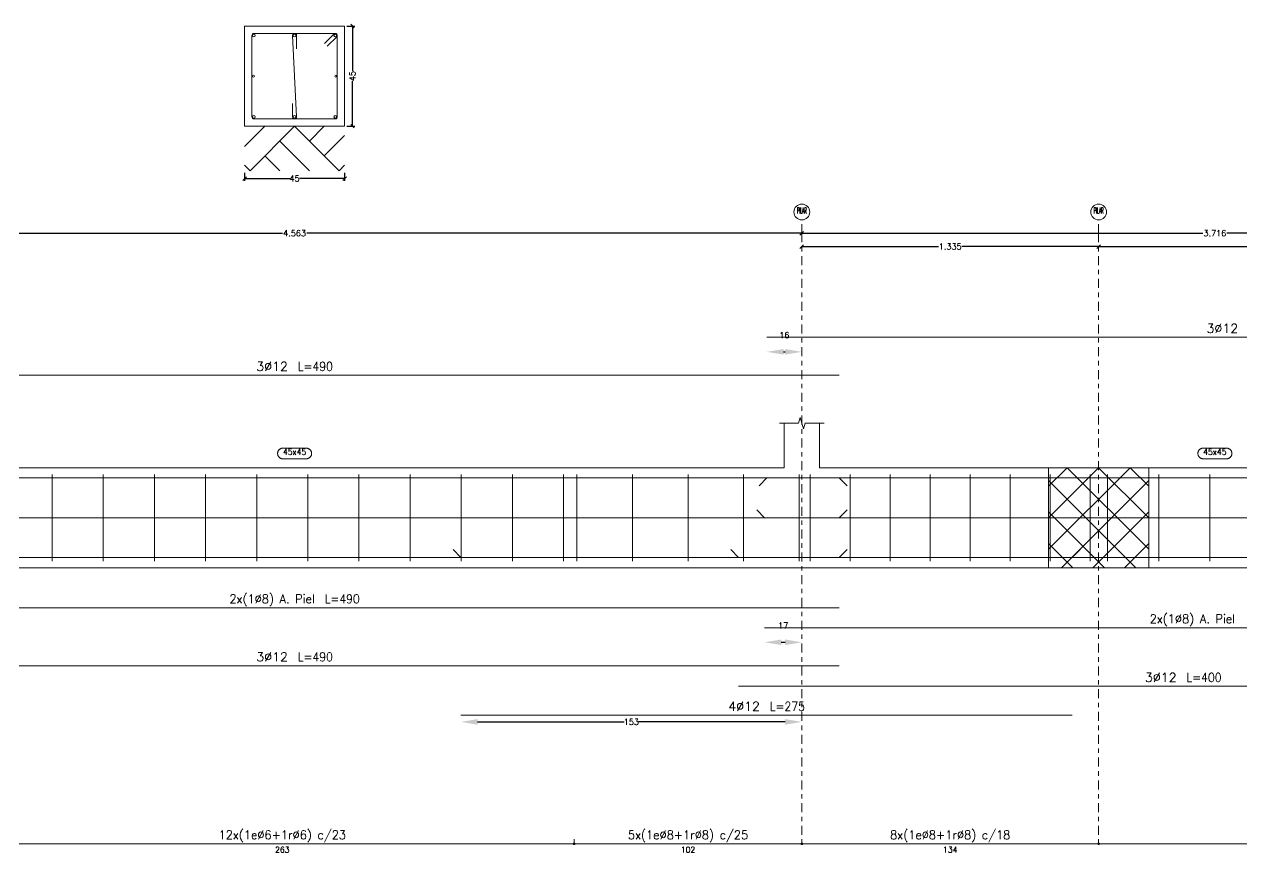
# Model space of a CAD drawing. Header units: millimetres. Extents: x 1 to 227, y -3 to 111.
# Drawn here: x 94.16 to 121.54, y 55.61 to 74.23 of the extents above; entities that cross this region are included whole.
import ezdxf
from ezdxf.enums import TextEntityAlignment as Align

# ---------------------------------------------------------------- set-up
doc = ezdxf.new("R2010")
doc.units = ezdxf.units.MM
doc.linetypes.add('CYPE_RAYAPUNTO', pattern=[0.4125, 0.2025, -0.105, 0, -0.105])
for name, color, linetype, lineweight in [('ALZ_ARM_LONG_ARM_TEXTOS', 3, 'Continuous', 9), ('ALZ_ARM_LONG_TXT_LONG', 3, 'Continuous', 9), ('ALZ_ARM_TRANS_TXT_EST', 3, 'Continuous', 9), ('ALZ_CONT_NUDOS', 122, 'Continuous', 9), ('ALZ_CONT_VIG_HORMIGON', 2, 'Continuous', 9), ('ALZ_COT_COT_ARM', 3, 'Continuous', 0), ('ALZ_COT_COT_EST', 3, 'Continuous', 0), ('ALZ_COT_COT_LIN_APOYOS', 2, 'CYPE_RAYAPUNTO', 0), ('ALZ_COT_LONGITUD_PROYECTADA', 122, 'Continuous', 0), ('ALZ_COT_TEXTOS_ESTRIBOS', 122, 'Continuous', 0), ('ALZ_REF_COT_LIN_AUX_COTA', 2, 'CYPE_RAYAPUNTO', 9), ('ALZ_REF_REF_NOMBRE', 3, 'Continuous', 9), ('ALZ_REF_REF_REFERENCIA', 3, 'Continuous', 9), ('ALZ_REF_TEXTO_REF_NOMBRE', 3, 'Continuous', 9), ('ALZ_REF_TEXTO_REF_REFERENCIA', 3, 'Continuous', 9), ('ARM_LONGITUDINAL_Ø12', 171, 'Continuous', 9), ('ARM_LONGITUDINAL_Ø8', 32, 'Continuous', 9), ('ARM_TRANSVERSAL_Ø6', 151, 'Continuous', 9), ('ARM_TRANSVERSAL_Ø8', 32, 'Continuous', 9), ('SEC_CONT_TERRENO_SECCION', 36, 'Continuous', 0), ('SEC_CONT_VIG_HORMIGON_SECCION', 2, 'Continuous', 9), ('SEC_COTAS_SEC_DIM_VIGA', 122, 'Continuous', 0)]:
    doc.layers.add(name, color=color, linetype=linetype, lineweight=lineweight)
doc.styles.add('CYPETXT_0.2_romans', font='romans__.ttf', dxfattribs={"height": 0.133333})
doc.styles.add('CYPETXT_romans', font='romans__.ttf', dxfattribs={"height": 0.2})
doc.dimstyles.new('cype_arrow', dxfattribs={"dimtxt": 0.18, "dimasz": 0.375, "dimexe": 0.05, "dimexo": 0.05, "dimgap": 0, "dimtad": 0, "dimdec": 4, "dimzin": 0, "dimdsep": 46, "dimtxsty": 'CYPETXT_0.2_romans', "dimcen": 0.09, "dimadec": 0, "dimazin": 0, "dimtfac": 1, "dimtdec": 4, "dimtofl": 0, "dimtmove": 2, "dimatfit": 3, "dimfxl": 1, "dimtolj": 1, "dimtzin": 0, "dimarcsym": 0})
doc.dimstyles.new('cype_oblique', dxfattribs={"dimtxt": 0.18, "dimasz": 0.18, "dimexe": 0.05, "dimexo": 0.05, "dimgap": 0, "dimtad": 0, "dimdec": 4, "dimzin": 0, "dimdsep": 46, "dimtxsty": 'CYPETXT_0.2_romans', "dimblk": 'OBLIQUE', "dimtsz": 0.04, "dimcen": 0.09, "dimadec": 0, "dimazin": 0, "dimtfac": 1, "dimtdec": 4, "dimtofl": 0, "dimtmove": 2, "dimatfit": 3, "dimfxl": 1, "dimtolj": 1, "dimtzin": 0, "dimarcsym": 0})

# ---------------------------------------------------------------- blocks, each defined once
blk = doc.blocks.new('*D38')
at = {"layer": 'Defpoints', "color": 0, "transparency": 16777216}
for p in [(99.117, 70.939), (101.367, 70.939), (101.367, 70.761)]:
    blk.add_point(p, dxfattribs=at)
at = {"layer": 'SEC_COTAS_SEC_DIM_VIGA', "color": 0, "lineweight": -2, "transparency": 16777216}
for p, q in [((99.077, 70.721), (99.157, 70.801)), ((99.117, 70.889), (99.117, 70.711)), ((99.117, 70.761), (100.132, 70.761)), ((101.367, 70.761), (100.352, 70.761)), ((101.327, 70.721), (101.407, 70.801)), ((101.367, 70.889), (101.367, 70.711))]:
    blk.add_line(p, q, dxfattribs=at)
at = {"layer": 'SEC_COTAS_SEC_DIM_VIGA', "color": 0, "transparency": 16777216, "insert": (100.242, 70.761), "char_height": 0.1333, "attachment_point": 5, "style": 'CYPETXT_0.2_romans'}
blk.add_mtext('\\A1;45', dxfattribs=at)
blk = doc.blocks.new('_OBLIQUE')
at = {"color": 0, "linetype": 'ByBlock', "lineweight": -2}
blk.add_line((-0.5, -0.5), (0.5, 0.5), dxfattribs=at)
blk = doc.blocks.new('*D39')
at = {"layer": 'Defpoints', "color": 0, "transparency": 16777216}
for p in [(101.367, 74.189), (101.544, 74.189), (101.367, 71.939)]:
    blk.add_point(p, dxfattribs=at)
at = {"layer": 'SEC_COTAS_SEC_DIM_VIGA', "color": 0, "lineweight": -2, "transparency": 16777216}
for p, q in [((101.584, 74.149), (101.504, 74.229)), ((101.417, 74.189), (101.594, 74.189)), ((101.544, 74.189), (101.544, 73.174)), ((101.544, 71.939), (101.544, 72.953)), ((101.417, 71.939), (101.594, 71.939)), ((101.584, 71.899), (101.504, 71.979))]:
    blk.add_line(p, q, dxfattribs=at)
at = {"layer": 'SEC_COTAS_SEC_DIM_VIGA', "color": 0, "transparency": 16777216, "insert": (101.544, 73.064), "char_height": 0.1333, "attachment_point": 5, "rotation": 90, "style": 'CYPETXT_0.2_romans'}
blk.add_mtext('\\A1;45', dxfattribs=at)
blk = doc.blocks.new('*D46')
at = {"layer": 'ALZ_COT_LONGITUD_PROYECTADA', "color": 0, "lineweight": -2, "transparency": 16777216}
for p, q in [((111.608, 69.191), (111.688, 69.271)), ((118.285, 69.191), (118.365, 69.271)), ((111.648, 69.231), (114.726, 69.231)), ((118.325, 69.231), (115.248, 69.231))]:
    blk.add_line(p, q, dxfattribs=at)
at = {"layer": 'Defpoints', "color": 0, "transparency": 16777216}
for p in [(111.648, 69.231), (111.648, 69.231), (118.325, 69.231)]:
    blk.add_point(p, dxfattribs=at)
at = {"layer": 'ALZ_COT_LONGITUD_PROYECTADA', "color": 0, "transparency": 16777216, "insert": (114.987, 69.231), "char_height": 0.1333, "attachment_point": 5, "style": 'CYPETXT_0.2_romans'}
blk.add_mtext('\\A1;1.335', dxfattribs=at)
blk = doc.blocks.new('*D47')
at = {"layer": 'ALZ_COT_LONGITUD_PROYECTADA', "color": 0, "lineweight": -2, "transparency": 16777216}
for p, q in [((118.285, 69.191), (118.365, 69.271)), ((130.188, 69.191), (130.268, 69.271)), ((118.325, 69.231), (124.023, 69.231)), ((130.228, 69.231), (124.53, 69.231))]:
    blk.add_line(p, q, dxfattribs=at)
at = {"layer": 'Defpoints', "color": 0, "transparency": 16777216}
for p in [(118.325, 69.231), (118.325, 69.231), (130.228, 69.231)]:
    blk.add_point(p, dxfattribs=at)
at = {"layer": 'ALZ_COT_LONGITUD_PROYECTADA', "color": 0, "transparency": 16777216, "insert": (124.276, 69.231), "char_height": 0.1333, "attachment_point": 5, "style": 'CYPETXT_0.2_romans'}
blk.add_mtext('\\A1;2.381', dxfattribs=at)
blk = doc.blocks.new('*D49')
at = {"layer": 'ALZ_COT_LONGITUD_PROYECTADA', "color": 0, "lineweight": -2, "transparency": 16777216}
for p, q in [((88.795, 69.491), (88.875, 69.571)), ((111.608, 69.491), (111.688, 69.571)), ((88.835, 69.531), (99.97, 69.531)), ((111.648, 69.531), (100.514, 69.531))]:
    blk.add_line(p, q, dxfattribs=at)
at = {"layer": 'Defpoints', "color": 0, "transparency": 16777216}
for p in [(88.835, 69.531), (88.835, 69.531), (111.648, 69.531)]:
    blk.add_point(p, dxfattribs=at)
at = {"layer": 'ALZ_COT_LONGITUD_PROYECTADA', "color": 0, "transparency": 16777216, "insert": (100.242, 69.531), "char_height": 0.1333, "attachment_point": 5, "style": 'CYPETXT_0.2_romans'}
blk.add_mtext('\\A1;4.563', dxfattribs=at)
blk = doc.blocks.new('*D50')
at = {"layer": 'ALZ_COT_LONGITUD_PROYECTADA', "color": 0, "lineweight": -2, "transparency": 16777216}
for p, q in [((111.608, 69.491), (111.688, 69.571)), ((130.188, 69.491), (130.268, 69.571)), ((111.648, 69.531), (120.667, 69.531)), ((130.228, 69.531), (121.209, 69.531))]:
    blk.add_line(p, q, dxfattribs=at)
at = {"layer": 'Defpoints', "color": 0, "transparency": 16777216}
for p in [(111.648, 69.531), (111.648, 69.531), (130.228, 69.531)]:
    blk.add_point(p, dxfattribs=at)
at = {"layer": 'ALZ_COT_LONGITUD_PROYECTADA', "color": 0, "transparency": 16777216, "insert": (120.938, 69.531), "char_height": 0.1333, "attachment_point": 5, "style": 'CYPETXT_0.2_romans'}
blk.add_mtext('\\A1;3.716', dxfattribs=at)
blk = doc.blocks.new('*D55')
at = {"layer": 'ALZ_COT_COT_ARM', "color": 0, "lineweight": -2, "transparency": 16777216}
blk.add_line((111.238, 66.865), (111.273, 66.865), dxfattribs=at)
at = {"layer": 'ALZ_COT_COT_ARM', "color": 0, "transparency": 16777216}
for points in [[(111.238, 66.928), (111.238, 66.803), (110.863, 66.865)], [(111.273, 66.928), (111.273, 66.803), (111.648, 66.865)]]:
    blk.add_solid(points, dxfattribs=at)
at = {"layer": 'Defpoints', "color": 0, "transparency": 16777216}
for p in [(110.863, 66.865), (111.648, 66.865), (111.648, 66.865)]:
    blk.add_point(p, dxfattribs=at)
at = {"layer": 'ALZ_COT_COT_ARM', "color": 0, "transparency": 16777216, "insert": (111.256, 67.24), "char_height": 0.1333, "attachment_point": 5, "style": 'CYPETXT_0.2_romans'}
blk.add_mtext('\\A1;16', dxfattribs=at)
blk = doc.blocks.new('*D58')
at = {"layer": 'ALZ_COT_COT_ARM', "color": 0, "lineweight": -2, "transparency": 16777216}
blk.add_line((111.188, 60.335), (111.273, 60.335), dxfattribs=at)
at = {"layer": 'ALZ_COT_COT_ARM', "color": 0, "transparency": 16777216}
for points in [[(111.188, 60.398), (111.188, 60.273), (110.813, 60.335)], [(111.273, 60.398), (111.273, 60.273), (111.648, 60.335)]]:
    blk.add_solid(points, dxfattribs=at)
at = {"layer": 'Defpoints', "color": 0, "transparency": 16777216}
for p in [(110.813, 60.335), (111.648, 60.335), (111.648, 60.335)]:
    blk.add_point(p, dxfattribs=at)
at = {"layer": 'ALZ_COT_COT_ARM', "color": 0, "transparency": 16777216, "insert": (111.231, 60.71), "char_height": 0.1333, "attachment_point": 5, "style": 'CYPETXT_0.2_romans'}
blk.add_mtext('\\A1;17', dxfattribs=at)
blk = doc.blocks.new('*D60')
at = {"layer": 'ALZ_COT_COT_ARM', "color": 0, "lineweight": -2, "transparency": 16777216}
for p, q in [((104.357, 58.545), (107.651, 58.545)), ((111.273, 58.545), (107.979, 58.545))]:
    blk.add_line(p, q, dxfattribs=at)
at = {"layer": 'ALZ_COT_COT_ARM', "color": 0, "transparency": 16777216}
for points in [[(104.357, 58.607), (104.357, 58.482), (103.982, 58.545)], [(111.273, 58.607), (111.273, 58.482), (111.648, 58.545)]]:
    blk.add_solid(points, dxfattribs=at)
at = {"layer": 'Defpoints', "color": 0, "transparency": 16777216}
for p in [(103.982, 58.545), (111.648, 58.545), (111.648, 58.545)]:
    blk.add_point(p, dxfattribs=at)
at = {"layer": 'ALZ_COT_COT_ARM', "color": 0, "transparency": 16777216, "insert": (107.815, 58.545), "char_height": 0.1333, "attachment_point": 5, "style": 'CYPETXT_0.2_romans'}
blk.add_mtext('\\A1;153', dxfattribs=at)

msp = doc.modelspace()

# ---------------------------------------------------------------- linework, layer by layer
at = {"layer": 'ALZ_CONT_NUDOS'}
for p, q in [((111.24838, 64.26079), (111.24838, 65.26079)), ((112.04838, 64.26079), (112.04838, 65.26079))]:
    msp.add_line(p, q, dxfattribs=at)
at = {"layer": 'ALZ_CONT_NUDOS', "lineweight": 0}
for p, q in [((117.2, 63.84289), (117.61789, 64.26079)), ((117.2, 63.13579), (118.325, 64.26079)), ((117.2, 62.42868), (119.0321, 64.26079)), ((119.45, 62.42868), (117.61789, 64.26079)), ((119.45, 63.13579), (118.325, 64.26079)), ((119.45, 63.84289), (119.0321, 64.26079)), ((119.16078, 62.01079), (117.2, 63.97157)), ((117.48921, 62.01079), (119.45, 63.97157)), ((118.45368, 62.01079), (117.2, 63.26447)), ((118.19632, 62.01079), (119.45, 63.26447)), ((117.74657, 62.01079), (117.2, 62.55736)), ((118.90342, 62.01079), (119.45, 62.55736))]:
    msp.add_line(p, q, dxfattribs=at)
at = {"layer": 'ALZ_CONT_NUDOS'}
for points in [[(111.14838, 65.26079), (111.57338, 65.26079), (111.61088, 65.38579), (111.68588, 65.13579), (111.72338, 65.26079), (112.14838, 65.26079)], [(111.24838, 62.01079), (112.04838, 62.01079)]]:
    msp.add_lwpolyline(points, dxfattribs=at)
at = {"layer": 'ALZ_CONT_NUDOS', "lineweight": 0}
msp.add_lwpolyline([(117.2, 64.26079), (117.2, 62.01079), (119.45, 62.01079), (119.45, 64.26079), (117.2, 64.26079)], close=True, dxfattribs=at)
at = {"layer": 'ALZ_CONT_VIG_HORMIGON'}
for p, q in [((89.2355, 64.26079), (111.24838, 64.26079)), ((112.04838, 64.26079), (118.325, 64.26079)), ((118.325, 64.26079), (129.828, 64.26079)), ((89.2355, 62.01079), (111.24838, 62.01079)), ((112.04838, 62.01079), (118.325, 62.01079)), ((118.325, 62.01079), (129.828, 62.01079))]:
    msp.add_line(p, q, dxfattribs=at)
at = {"layer": 'ALZ_COT_COT_EST'}
for p, q in [((106.53133, 55.80506), (106.53133, 55.90506)), ((111.64838, 55.80506), (111.64838, 55.90506)), ((118.325, 55.80506), (118.325, 55.90506))]:
    msp.add_line(p, q, dxfattribs=at)
for points in [[(93.39808, 55.80506), (106.53133, 55.80506), (106.53133, 55.90506)], [(106.53133, 55.80506), (111.64838, 55.80506), (111.64838, 55.90506)], [(111.64838, 55.80506), (118.325, 55.80506), (118.325, 55.90506)], [(118.325, 55.80506), (130.228, 55.80506), (130.228, 55.90506)]]:
    msp.add_lwpolyline(points, dxfattribs=at)
for centre in [(106.53133, 55.80506), (106.53133, 55.80506), (111.64838, 55.80506), (111.64838, 55.80506), (118.325, 55.80506), (118.325, 55.80506)]:
    msp.add_circle(centre, 0.02, dxfattribs=at)
at = {"layer": 'ALZ_COT_COT_LIN_APOYOS'}
for p, q in [((111.64838, 69.53065), (111.64838, 55.80506)), ((111.64838, 69.53065), (111.64838, 55.80506)), ((118.325, 69.53065), (118.325, 55.80506))]:
    msp.add_line(p, q, dxfattribs=at)
at = {"layer": 'ALZ_REF_COT_LIN_AUX_COTA'}
for p, q in [((111.64838, 69.53065), (111.64838, 69.83065)), ((118.325, 69.53065), (118.325, 69.83065))]:
    msp.add_line(p, q, dxfattribs=at)
at = {"layer": 'ALZ_REF_REF_NOMBRE'}
for points in [[(100.50394, 64.70079), (100.51196, 64.70052), (100.51993, 64.69972), (100.52784, 64.69838), (100.53564, 64.69652), (100.5433, 64.69415), (100.55079, 64.69127), (100.55806, 64.68789), (100.56509, 64.68404), (100.57185, 64.67972), (100.57831, 64.67496), (100.58443, 64.66979), (100.5902, 64.66421), (100.59558, 64.65826), (100.60055, 64.65197), (100.60509, 64.64536), (100.60917, 64.63846), (100.61279, 64.6313), (100.61592, 64.62392), (100.61855, 64.61634), (100.62067, 64.60861), (100.62227, 64.60075), (100.62334, 64.5928), (100.62387, 64.5848), (100.62387, 64.57678), (100.62334, 64.56878), (100.62227, 64.56083), (100.62067, 64.55297), (100.61855, 64.54523), (100.61592, 64.53766), (100.61279, 64.53028), (100.60917, 64.52312), (100.60509, 64.51622), (100.60055, 64.50961), (100.59558, 64.50331), (100.5902, 64.49736), (100.58443, 64.49179), (100.57831, 64.48661), (100.57185, 64.48186), (100.56509, 64.47754), (100.55806, 64.47369), (100.55079, 64.47031), (100.5433, 64.46743), (100.53564, 64.46505), (100.52784, 64.46319), (100.51993, 64.46186), (100.51196, 64.46106), (100.50394, 64.46079), (99.97994, 64.46079), (99.97193, 64.46106), (99.96395, 64.46186), (99.95604, 64.46319), (99.94824, 64.46505), (99.94058, 64.46743), (99.93309, 64.47031), (99.92582, 64.47369), (99.91879, 64.47754), (99.91203, 64.48186), (99.90557, 64.48661), (99.89945, 64.49179), (99.89368, 64.49736), (99.8883, 64.50331), (99.88333, 64.50961), (99.87879, 64.51622), (99.87471, 64.52312), (99.87109, 64.53028), (99.86796, 64.53766), (99.86533, 64.54523), (99.86321, 64.55297), (99.86161, 64.56083), (99.86054, 64.56878), (99.86001, 64.57678), (99.86001, 64.5848), (99.86054, 64.5928), (99.86161, 64.60075), (99.86321, 64.60861), (99.86533, 64.61634), (99.86796, 64.62392), (99.87109, 64.6313), (99.87471, 64.63846), (99.87879, 64.64536), (99.88333, 64.65197), (99.8883, 64.65826), (99.89368, 64.66421), (99.89945, 64.66979), (99.90557, 64.67496), (99.91203, 64.67972), (99.91879, 64.68404), (99.92582, 64.68789), (99.93309, 64.69127), (99.94058, 64.69415), (99.94824, 64.69652), (99.95604, 64.69838), (99.96395, 64.69972), (99.97193, 64.70052), (99.97994, 64.70079), (100.50394, 64.70079)], [(121.20019, 64.70079), (121.20821, 64.70052), (121.21618, 64.69972), (121.22409, 64.69838), (121.23189, 64.69652), (121.23955, 64.69415), (121.24704, 64.69127), (121.25431, 64.68789), (121.26134, 64.68404), (121.2681, 64.67972), (121.27456, 64.67496), (121.28068, 64.66979), (121.28645, 64.66421), (121.29183, 64.65826), (121.2968, 64.65197), (121.30134, 64.64536), (121.30542, 64.63846), (121.30904, 64.6313), (121.31217, 64.62392), (121.3148, 64.61634), (121.31692, 64.60861), (121.31852, 64.60075), (121.31959, 64.5928), (121.32012, 64.5848), (121.32012, 64.57678), (121.31959, 64.56878), (121.31852, 64.56083), (121.31692, 64.55297), (121.3148, 64.54523), (121.31217, 64.53766), (121.30904, 64.53028), (121.30542, 64.52312), (121.30134, 64.51622), (121.2968, 64.50961), (121.29183, 64.50331), (121.28645, 64.49736), (121.28068, 64.49179), (121.27456, 64.48661), (121.2681, 64.48186), (121.26134, 64.47754), (121.25431, 64.47369), (121.24704, 64.47031), (121.23955, 64.46743), (121.23189, 64.46505), (121.22409, 64.46319), (121.21618, 64.46186), (121.20821, 64.46106), (121.20019, 64.46079), (120.67619, 64.46079), (120.66818, 64.46106), (120.6602, 64.46186), (120.65229, 64.46319), (120.64449, 64.46505), (120.63683, 64.46743), (120.62934, 64.47031), (120.62207, 64.47369), (120.61504, 64.47754), (120.60828, 64.48186), (120.60182, 64.48661), (120.5957, 64.49179), (120.58993, 64.49736), (120.58455, 64.50331), (120.57958, 64.50961), (120.57504, 64.51622), (120.57096, 64.52312), (120.56734, 64.53028), (120.56421, 64.53766), (120.56158, 64.54523), (120.55946, 64.55297), (120.55786, 64.56083), (120.55679, 64.56878), (120.55626, 64.57678), (120.55626, 64.5848), (120.55679, 64.5928), (120.55786, 64.60075), (120.55946, 64.60861), (120.56158, 64.61634), (120.56421, 64.62392), (120.56734, 64.6313), (120.57096, 64.63846), (120.57504, 64.64536), (120.57958, 64.65197), (120.58455, 64.65826), (120.58993, 64.66421), (120.5957, 64.66979), (120.60182, 64.67496), (120.60828, 64.67972), (120.61504, 64.68404), (120.62207, 64.68789), (120.62934, 64.69127), (120.63683, 64.69415), (120.64449, 64.69652), (120.65229, 64.69838), (120.6602, 64.69972), (120.66818, 64.70052), (120.67619, 64.70079), (121.20019, 64.70079)]]:
    msp.add_lwpolyline(points, close=True, dxfattribs=at)
at = {"layer": 'ALZ_REF_REF_REFERENCIA'}
for centre in [(111.64838, 70.00904), (118.325, 70.00904)]:
    msp.add_circle(centre, 0.17839, dxfattribs=at)
at = {"layer": 'ARM_LONGITUDINAL_Ø12'}
for p, q in [((110.86319, 64.03079), (110.68641, 63.85401)), ((112.49194, 64.03079), (112.66872, 63.85401)), ((103.98242, 62.24079), (103.80564, 62.41756)), ((110.228, 62.24079), (110.05122, 62.41756)), ((112.49194, 62.24079), (112.66872, 62.41756)), ((117.73242, 62.24079), (117.90919, 62.41756))]:
    msp.add_line(p, q, dxfattribs=at)
for points in [[(110.86319, 67.19231), (132.36319, 67.19231)], [(87.99194, 66.33779), (112.49194, 66.33779)], [(87.99194, 64.03079), (112.49194, 64.03079)], [(110.86319, 64.03079), (132.36319, 64.03079)], [(87.99194, 62.24079), (112.49194, 62.24079)], [(103.98242, 62.24079), (117.73242, 62.24079)], [(110.228, 62.24079), (130.228, 62.24079)], [(87.99194, 59.8067), (112.49194, 59.8067)], [(110.228, 59.34477), (130.228, 59.34477)], [(103.98242, 58.69477), (117.73242, 58.69477)]]:
    msp.add_lwpolyline(points, dxfattribs=at)
for centre in [(99.32694, 73.97855), (100.24194, 73.97855), (101.15694, 73.97855), (99.32694, 72.14855), (100.24194, 72.14855), (101.15694, 72.14855)]:
    msp.add_circle(centre, 0.03, dxfattribs=at)
at = {"layer": 'ARM_LONGITUDINAL_Ø8'}
for p, q in [((110.81319, 63.13579), (110.63641, 63.31256)), ((112.49194, 63.13579), (112.66872, 63.31256))]:
    msp.add_line(p, q, dxfattribs=at)
for points in [[(87.99194, 63.13579), (112.49194, 63.13579)], [(110.81319, 63.13579), (131.06319, 63.13579)], [(87.99194, 61.11079), (112.49194, 61.11079)], [(110.81319, 60.66232), (131.06319, 60.66232)]]:
    msp.add_lwpolyline(points, dxfattribs=at)
for centre in [(99.31694, 73.06355), (101.16694, 73.06355)]:
    msp.add_circle(centre, 0.02, dxfattribs=at)
at = {"layer": 'ARM_TRANSVERSAL_Ø6'}
for p, q in [((94.78971, 64.11079), (94.78971, 62.16079)), ((95.93971, 64.11079), (95.93971, 62.16079)), ((97.08971, 64.11079), (97.08971, 62.16079)), ((98.23971, 64.11079), (98.23971, 62.16079)), ((99.38971, 64.11079), (99.38971, 62.16079)), ((100.53971, 64.11079), (100.53971, 62.16079)), ((101.68971, 64.11079), (101.68971, 62.16079)), ((102.83971, 64.11079), (102.83971, 62.16079)), ((103.98971, 64.11079), (103.98971, 62.16079)), ((105.13971, 64.11079), (105.13971, 62.16079)), ((106.28971, 64.11079), (106.28971, 62.16079)), ((118.5265, 64.11079), (118.5265, 62.16079)), ((119.6765, 64.11079), (119.6765, 62.16079)), ((120.8265, 64.11079), (120.8265, 62.16079))]:
    msp.add_line(p, q, dxfattribs=at)
for points in [[(100.97663, 73.73459), (101.18876, 73.94673), (101.19436, 73.95354), (101.19851, 73.96132), (101.20108, 73.96977), (101.20194, 73.97855), (101.20108, 73.98732), (101.19851, 73.99577), (101.19436, 74.00355), (101.18876, 74.01037), (101.18194, 74.01596), (101.17416, 74.02012), (101.16572, 74.02268), (101.15694, 74.02355), (99.32694, 74.02355), (99.30972, 74.02012), (99.29512, 74.01037), (99.28537, 73.99577), (99.28194, 73.97855), (99.28194, 72.14855), (99.28537, 72.13132), (99.29512, 72.11673), (99.30972, 72.10697), (99.32694, 72.10355), (101.15694, 72.10355), (101.17416, 72.10697), (101.18876, 72.11673), (101.19851, 72.13132), (101.20194, 72.14855), (101.20194, 73.97855), (101.20108, 73.98732), (101.19851, 73.99577), (101.19436, 74.00355), (101.18876, 74.01037), (101.18194, 74.01596), (101.17416, 74.02012), (101.16572, 74.02268), (101.15694, 74.02355), (101.14816, 74.02268), (101.13972, 74.02012), (101.13194, 74.01596), (101.12512, 74.01037), (100.91299, 73.79823)], [(100.19694, 72.44855), (100.19694, 72.14855), (100.19807, 72.13853), (100.2014, 72.12902), (100.20676, 72.12049), (100.21388, 72.11336), (100.22242, 72.108), (100.23193, 72.10467), (100.24194, 72.10355), (100.25195, 72.10467), (100.26146, 72.108), (100.27, 72.11336), (100.27712, 72.12049), (100.28248, 72.12902), (100.28581, 72.13853), (100.28694, 72.14855), (100.19694, 73.97855), (100.19807, 73.98856), (100.2014, 73.99807), (100.20676, 74.0066), (100.21388, 74.01373), (100.22242, 74.01909), (100.23193, 74.02242), (100.24194, 74.02355), (100.25195, 74.02242), (100.26146, 74.01909), (100.27, 74.01373), (100.27712, 74.0066), (100.28248, 73.99807), (100.28581, 73.98856), (100.28694, 73.97855), (100.28694, 73.67855)]]:
    msp.add_lwpolyline(points, dxfattribs=at)
at = {"layer": 'ARM_TRANSVERSAL_Ø8'}
for p, q in [((106.58986, 64.11079), (106.58986, 62.16079)), ((107.83986, 64.11079), (107.83986, 62.16079)), ((109.08986, 64.11079), (109.08986, 62.16079)), ((110.33986, 64.11079), (110.33986, 62.16079)), ((111.58986, 64.11079), (111.58986, 62.16079)), ((111.83669, 64.11079), (111.83669, 62.16079)), ((112.73669, 64.11079), (112.73669, 62.16079)), ((113.63669, 64.11079), (113.63669, 62.16079)), ((114.53669, 64.11079), (114.53669, 62.16079)), ((115.43669, 64.11079), (115.43669, 62.16079)), ((116.33669, 64.11079), (116.33669, 62.16079)), ((117.23669, 64.11079), (117.23669, 62.16079)), ((118.13669, 64.11079), (118.13669, 62.16079))]:
    msp.add_line(p, q, dxfattribs=at)
at = {"layer": 'SEC_CONT_TERRENO_SECCION'}
for p, q in [((99.11694, 71.48021), (99.57527, 71.93855)), ((99.24194, 70.93855), (100.24194, 71.93855)), ((100.24194, 71.93855), (101.24194, 70.93855)), ((100.57527, 71.60521), (100.90861, 71.93855)), ((100.90861, 71.27188), (101.36694, 71.73021)), ((99.90861, 71.60521), (100.57527, 70.93855)), ((99.57527, 71.27188), (99.90861, 70.93855)), ((99.11694, 71.06355), (99.24194, 70.93855)), ((101.24194, 70.93855), (101.36694, 71.06355))]:
    msp.add_line(p, q, dxfattribs=at)
at = {"layer": 'SEC_CONT_VIG_HORMIGON_SECCION'}
msp.add_lwpolyline([(101.36694, 74.18855), (99.11694, 74.18855), (99.11694, 71.93855), (101.36694, 71.93855), (101.36694, 74.18855)], close=True, dxfattribs=at)

# ---------------------------------------------------------------- texts
at = {"layer": 'ALZ_ARM_LONG_ARM_TEXTOS', "style": 'CYPETXT_romans'}
for s, width, p, p2 in [('3%%c12', 0.900912, (120.75169, 67.29231), (121.46269, 67.29231)), ('3%%c12', 0.900912, (99.38044, 66.43779), (100.09144, 66.43779)), ('2x(1%%c8) A. Piel', 0.787854, (98.77594, 61.21079), (100.69594, 61.21079)), ('2x(1%%c8) A. Piel', 0.787854, (119.47219, 60.76232), (121.39219, 60.76232)), ('3%%c12', 0.900912, (99.38044, 59.9067), (100.09144, 59.9067)), ('3%%c12', 0.900912, (119.3665, 59.44477), (120.0775, 59.44477)), ('4%%c12', 0.900912, (109.99592, 58.79477), (110.70692, 58.79477))]:
    msp.add_text(s, height=0.2, dxfattribs=dict(at, width=width)).set_placement(p, p2, align=Align.FIT)
at = {"layer": 'ALZ_ARM_LONG_TXT_LONG', "style": 'CYPETXT_romans', "width": 0.7704}
for s, p, p2 in [(' L=490', (100.19144, 66.43779), (101.10344, 66.43779)), (' L=490', (100.79594, 61.21079), (101.70794, 61.21079)), (' L=490', (100.19144, 59.9067), (101.10344, 59.9067)), (' L=400', (120.1775, 59.44477), (121.0895, 59.44477)), (' L=275', (110.80692, 58.79477), (111.71892, 58.79477))]:
    msp.add_text(s, height=0.2, dxfattribs=at).set_placement(p, p2, align=Align.FIT)
at = {"layer": 'ALZ_ARM_TRANS_TXT_EST', "style": 'CYPETXT_romans'}
for s, width, p, p2 in [('12x(1e%%c6+1r%%c6) c/23', 0.810054, (98.53221, 55.90506), (101.39721, 55.90506)), ('5x(1e%%c8+1r%%c8) c/25', 0.808265, (107.73836, 55.90506), (110.44136, 55.90506)), ('8x(1e%%c8+1r%%c8) c/18', 0.808265, (113.63519, 55.90506), (116.33819, 55.90506))]:
    msp.add_text(s, height=0.2, dxfattribs=dict(at, width=width)).set_placement(p, p2, align=Align.FIT)
at = {"layer": 'ALZ_COT_TEXTOS_ESTRIBOS', "style": 'CYPETXT_romans', "width": 0.841121}
for s, p, p2 in [('263', (99.80271, 55.60506), (100.12671, 55.60506)), ('102', (108.92786, 55.60506), (109.25186, 55.60506)), ('134', (114.82469, 55.60506), (115.14869, 55.60506))]:
    msp.add_text(s, height=0.133333, dxfattribs=at).set_placement(p, p2, align=Align.FIT)
at = {"layer": 'ALZ_REF_TEXTO_REF_NOMBRE', "style": 'CYPETXT_romans', "width": 0.840822}
for p, p2 in [((99.97994, 64.54745), (100.50394, 64.54745)), ((120.67619, 64.54745), (121.20019, 64.54745))]:
    msp.add_text('45x45', height=0.133333, dxfattribs=at).set_placement(p, p2, align=Align.FIT)
at = {"layer": 'ALZ_REF_TEXTO_REF_REFERENCIA', "style": 'CYPETXT_romans', "width": 0.406031}
for p, p2 in [((111.53838, 69.97571), (111.75838, 69.97571)), ((118.215, 69.97571), (118.435, 69.97571))]:
    msp.add_text('PILAR', height=0.133333, dxfattribs=at).set_placement(p, p2, align=Align.FIT)

# ---------------------------------------------------------------- dimensions: what is measured, and where the dimension line sits
at = {"layer": 'ALZ_COT_COT_ARM'}
for p1, p2, text, picture, middle in [((110.86319, 66.86531), (111.64838, 66.86531), '16', '*D55', (111.25579, 67.24031)), ((110.81319, 60.33532), (111.64838, 60.33532), '17', '*D58', (111.23079, 60.71032)), ((103.98242, 58.54477), (111.64838, 58.54477), '153', '*D60', (107.8154, 58.54477))]:
    dim = msp.add_aligned_dim(p1=p1, p2=p2, distance=0, text=text, dimstyle='cype_arrow', override={"dimexe": 0, "dimexo": 0}, dxfattribs=at)
    dim.commit()
    dim.dimension.update_dxf_attribs({"geometry": picture, "text_midpoint": middle})
at = {"layer": 'ALZ_COT_LONGITUD_PROYECTADA'}
for p1, p2, text, picture, middle in [((111.64838, 69.53065), (88.8355, 69.53065), '4.563', '*D49', (100.24194, 69.53065)), ((130.228, 69.53065), (111.64838, 69.53065), '3.716', '*D50', (120.93819, 69.53065)), ((118.325, 69.23065), (111.64838, 69.23065), '1.335', '*D46', (114.98669, 69.23065)), ((130.228, 69.23065), (118.325, 69.23065), '2.381', '*D47', (124.2765, 69.23065))]:
    dim = msp.add_aligned_dim(p1=p1, p2=p2, distance=0, text=text, dimstyle='cype_oblique', override={"dimexe": 0, "dimexo": 0}, dxfattribs=at)
    dim.commit()
    dim.dimension.update_dxf_attribs({"geometry": picture, "text_midpoint": middle})
at = {"layer": 'SEC_COTAS_SEC_DIM_VIGA'}
for p1, p2, picture, middle in [((101.36694, 71.93855), (101.36694, 74.18855), '*D39', (101.54427, 73.06355)), ((99.11694, 70.93855), (101.36694, 70.93855), '*D38', (100.24194, 70.76121))]:
    dim = msp.add_aligned_dim(p1=p1, p2=p2, distance=-0.17733, text='45', dimstyle='cype_oblique', dxfattribs=at)
    dim.commit()
    dim.dimension.update_dxf_attribs({"geometry": picture, "text_midpoint": middle})

doc.saveas('drawing.dxf')
